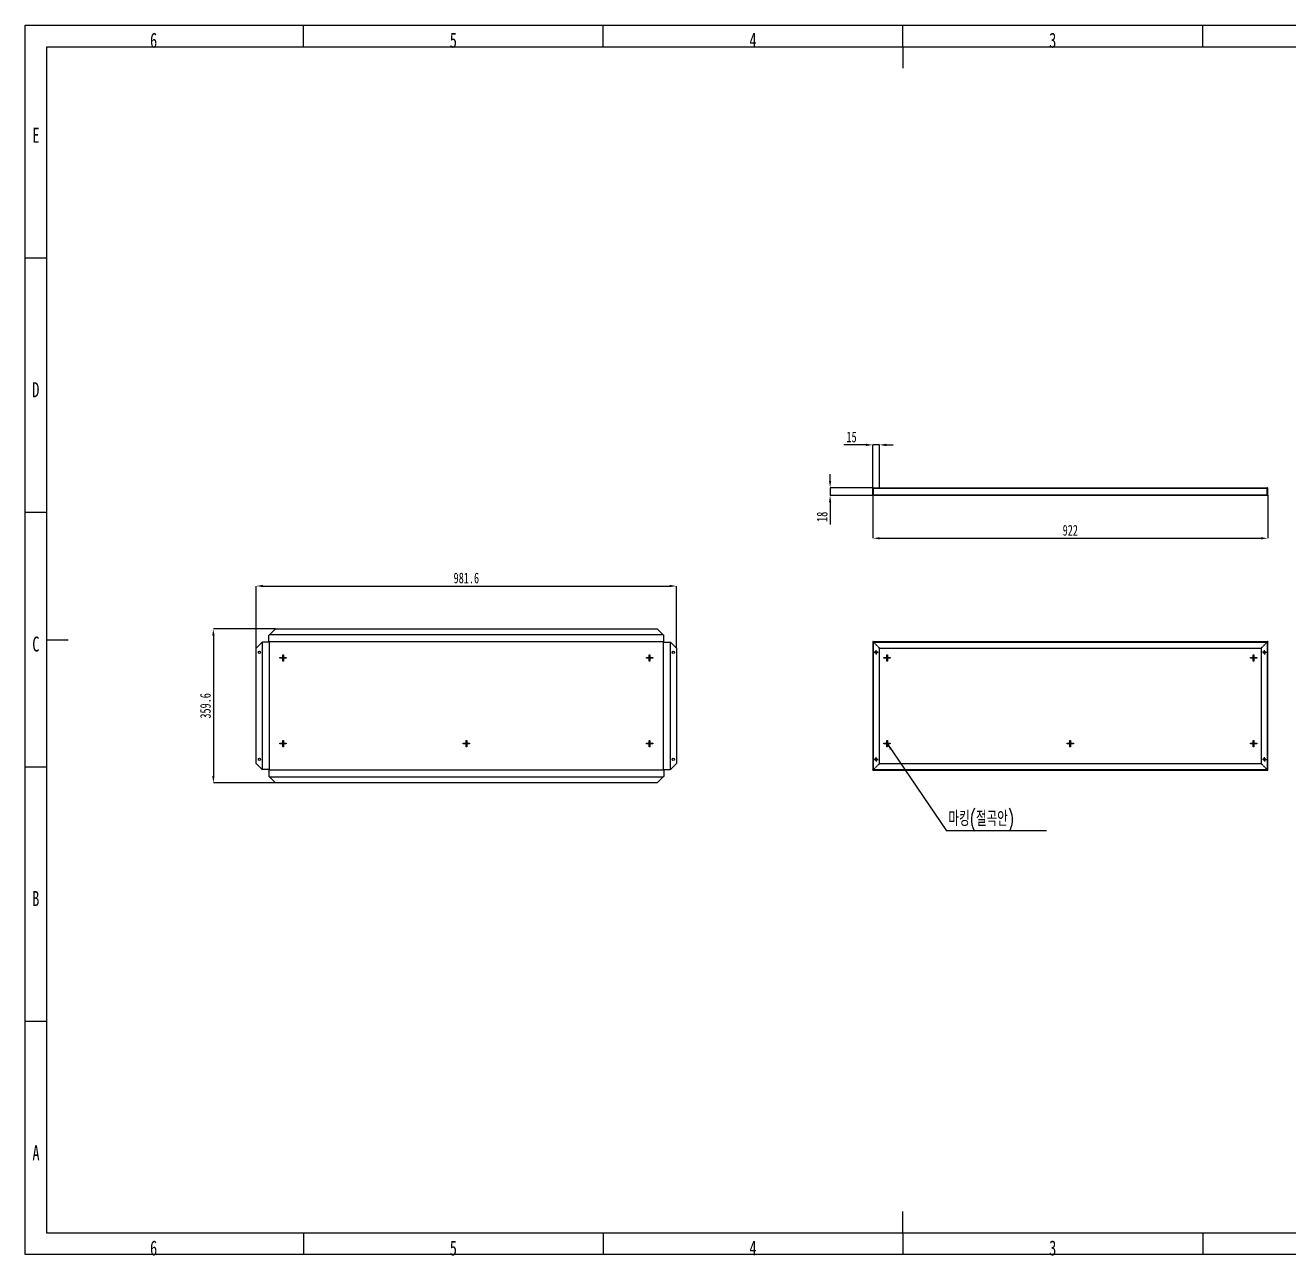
# Model space of a CAD drawing. Header units: millimetres. Extents: x 109 to 5041, y 147 to 3020.
# Drawn here: x 109 to 3059, y 147 to 3020 of the extents above; entities that cross this region are included whole.
import ezdxf

# ---------------------------------------------------------------- set-up
doc = ezdxf.new("R2010")
doc.units = ezdxf.units.MM
doc.linetypes.add('CENTERX2', pattern=[20.32, 12.7, -2.54, 2.54, -2.54])
doc.linetypes.add('HIDDEN', pattern=[1.905, 1.27, -0.635])
for name, color, linetype in [('SW_중심선', 1, 'CENTERX2'), ('SW_치수', 1, 'Continuous'), ('SW_테두리', 7, 'Continuous'), ('굽힘선아래로', 1, 'HIDDEN'), ('숨은선', 2, 'HIDDEN')]:
    doc.layers.add(name, color=color, linetype=linetype)
doc.layers.add('외형선', color=7, linetype='Continuous', lineweight=25)
doc.styles.add('SLDTEXTSTYLE1', font='TXT', dxfattribs={"width": 0.7})
doc.styles.add('SLDTEXTSTYLE4', font='TXT', dxfattribs={"width": 0.7, "bigfont": 'bigfont'})
doc.styles.get("Standard").update_dxf_attribs({"font": 'arial.ttf'})
doc.dimstyles.new('SLDDIMSTYLE0', dxfattribs={"dimtxt": 0.18, "dimasz": 16, "dimexe": 0, "dimexo": 0.0625, "dimgap": 0, "dimtad": 0, "dimtih": 1, "dimtoh": 1, "dimdec": 0, "dimrnd": 1e-09, "dimzin": 0, "dimdsep": 46, "dimtxsty": 'Standard', "dimsah": 1, "dimcen": 0.09, "dimadec": 0, "dimazin": 0, "dimtfac": 16, "dimtdec": 0, "dimtofl": 0, "dimtmove": 0, "dimatfit": 3, "dimfxl": 1, "dimfrac": 2, "dimtolj": 1, "dimtzin": 0, "dimarcsym": 0})
doc.dimstyles.new('SLDDIMSTYLE1', dxfattribs={"dimtxt": 25, "dimasz": 16, "dimexe": 0, "dimexo": 0.0625, "dimgap": 6.25, "dimtad": 1, "dimdec": 1, "dimrnd": 1e-09, "dimzin": 12, "dimdsep": 46, "dimtxsty": 'SLDTEXTSTYLE1', "dimsah": 1, "dimcen": 0.09, "dimadec": 0, "dimazin": 3, "dimtfac": 1, "dimtdec": 1, "dimtofl": 0, "dimtmove": 0, "dimatfit": 3, "dimfxl": 1, "dimfrac": 2, "dimtolj": 1, "dimtzin": 12, "dimarcsym": 0})
doc.dimstyles.new('SLDDIMSTYLE2', dxfattribs={"dimtxt": 25, "dimasz": 16, "dimexe": 0, "dimexo": 0.0625, "dimgap": 6.25, "dimtad": 1, "dimdec": 1, "dimrnd": 1e-09, "dimzin": 12, "dimdsep": 46, "dimtxsty": 'SLDTEXTSTYLE1', "dimsah": 1, "dimcen": 0.09, "dimadec": 0, "dimazin": 3, "dimtfac": 1, "dimtdec": 1, "dimtmove": 0, "dimatfit": 0, "dimfxl": 1, "dimfrac": 2, "dimtolj": 1, "dimtzin": 12, "dimarcsym": 0})

# ---------------------------------------------------------------- blocks, each defined once
blk = doc.blocks.new('2511210259SW_NOTE_0')
at = {"layer": 'SW_치수', "color": 0}
blk.add_line((233.2, 0), (0, 0), dxfattribs=at)
at = {"layer": 'SW_치수', "color": 0, "insert": (4.3, 45.8), "char_height": 35, "attachment_point": 1, "style": 'SLDTEXTSTYLE4'}
blk.add_mtext('마킹(절곡안)', dxfattribs=at)
blk = doc.blocks.new('2511210259SW_CENTERMARKSYMBOL_0')
at = {"layer": 'SW_중심선', "color": 0}
for p, q in [((-2.5, 0), (-5, 0)), ((0, 0), (-2.5, 0)), ((0, 2.5), (0, 5)), ((0, 0), (0, 2.5)), ((0, 0), (0, -2.5)), ((0, 0), (2.5, 0)), ((2.5, 0), (5, 0)), ((0, -2.5), (0, -5))]:
    blk.add_line(p, q, dxfattribs=at)
blk = doc.blocks.new('2511210259SW_CENTERMARKSYMBOL_1')
at = {"layer": 'SW_중심선', "color": 0}
for p, q in [((-2.5, 0), (-5, 0)), ((0, 0), (-2.5, 0)), ((0, 2.5), (0, 5)), ((0, 0), (0, 2.5)), ((0, 0), (0, -2.5)), ((0, 0), (2.5, 0)), ((2.5, 0), (5, 0)), ((0, -2.5), (0, -5))]:
    blk.add_line(p, q, dxfattribs=at)
blk = doc.blocks.new('2511210259SW_CENTERMARKSYMBOL_2')
at = {"layer": 'SW_중심선', "color": 0}
for p, q in [((-2.5, 0), (-5, 0)), ((0, 0), (-2.5, 0)), ((0, 2.5), (0, 5)), ((0, 0), (0, 2.5)), ((0, 0), (0, -2.5)), ((0, 0), (2.5, 0)), ((2.5, 0), (5, 0)), ((0, -2.5), (0, -5))]:
    blk.add_line(p, q, dxfattribs=at)
blk = doc.blocks.new('2511210259SW_CENTERMARKSYMBOL_3')
at = {"layer": 'SW_중심선', "color": 0}
for p, q in [((-2.5, 0), (-5, 0)), ((0, 0), (-2.5, 0)), ((0, 2.5), (0, 5)), ((0, 0), (0, 2.5)), ((0, 0), (0, -2.5)), ((0, 0), (2.5, 0)), ((2.5, 0), (5, 0)), ((0, -2.5), (0, -5))]:
    blk.add_line(p, q, dxfattribs=at)
blk = doc.blocks.new('*D19')
at = {"layer": 'Defpoints', "color": 0}
for p in [(2088.3, 1923.1), (3010.3, 1923.1), (3010.3, 1822)]:
    blk.add_point(p, dxfattribs=at)
at = {"layer": 'SW_치수', "color": 0, "lineweight": -2}
for p, q in [((2088.3, 1923), (2088.3, 1822)), ((3010.3, 1923), (3010.3, 1822)), ((2104.3, 1822), (2994.3, 1822))]:
    blk.add_line(p, q, dxfattribs=at)
at = {"layer": 'SW_치수', "color": 0}
for points in [[(2104.3, 1824.7), (2104.3, 1819.3), (2088.3, 1822)], [(2994.3, 1824.7), (2994.3, 1819.3), (3010.3, 1822)]]:
    blk.add_solid(points, dxfattribs=at)
at = {"layer": 'SW_치수', "color": 0, "insert": (2549.3, 1853.2), "char_height": 25, "attachment_point": 2, "style": 'SLDTEXTSTYLE1'}
blk.add_mtext('\\A1;922', dxfattribs=at)
blk = doc.blocks.new('*D20')
at = {"layer": 'Defpoints', "color": 0}
for p in [(1988.3, 1940), (2089.4, 1940), (2089.4, 1922)]:
    blk.add_point(p, dxfattribs=at)
at = {"layer": 'SW_치수', "color": 0, "lineweight": -2}
for p, q in [((1988.3, 1956), (1988.3, 1972)), ((2089.4, 1940), (1988.3, 1940)), ((1988.3, 1940), (1988.3, 1922)), ((2089.4, 1922), (1988.3, 1922)), ((1988.3, 1906), (1988.3, 1854.2))]:
    blk.add_line(p, q, dxfattribs=at)
at = {"layer": 'SW_치수', "color": 0}
for points in [[(1985.6, 1956), (1991, 1956), (1988.3, 1940)], [(1985.6, 1906), (1991, 1906), (1988.3, 1922)]]:
    blk.add_solid(points, dxfattribs=at)
at = {"layer": 'SW_치수', "color": 0, "insert": (1957.1, 1872.1), "char_height": 25, "attachment_point": 2, "rotation": 90, "style": 'SLDTEXTSTYLE1'}
blk.add_mtext('\\A1;18', dxfattribs=at)
blk = doc.blocks.new('*D21')
at = {"layer": 'Defpoints', "color": 0}
for p in [(2103.3, 2040), (2088.3, 1938.9), (2103.3, 1940)]:
    blk.add_point(p, dxfattribs=at)
at = {"layer": 'SW_치수', "color": 0, "lineweight": -2}
for p, q in [((2072.3, 2040), (2020.5, 2040)), ((2088.3, 1939), (2088.3, 2040)), ((2103.3, 2040), (2088.3, 2040)), ((2103.3, 1940.1), (2103.3, 2040)), ((2119.3, 2040), (2135.3, 2040))]:
    blk.add_line(p, q, dxfattribs=at)
at = {"layer": 'SW_치수', "color": 0}
for points in [[(2072.3, 2042.7), (2072.3, 2037.3), (2088.3, 2040)], [(2119.3, 2042.7), (2119.3, 2037.3), (2103.3, 2040)]]:
    blk.add_solid(points, dxfattribs=at)
at = {"layer": 'SW_치수', "color": 0, "insert": (2038.4, 2071.2), "char_height": 25, "attachment_point": 2, "style": 'SLDTEXTSTYLE1'}
blk.add_mtext('\\A1;15', dxfattribs=at)
blk = doc.blocks.new('*D17')
at = {"layer": 'Defpoints', "color": 0}
for p in [(1629.5, 1710.5), (647.9, 1565.6), (1629.5, 1565.6)]:
    blk.add_point(p, dxfattribs=at)
at = {"layer": 'SW_치수', "color": 0, "lineweight": -2}
for p, q in [((647.9, 1565.7), (647.9, 1710.5)), ((663.9, 1710.5), (1613.5, 1710.5)), ((1629.5, 1565.7), (1629.5, 1710.5))]:
    blk.add_line(p, q, dxfattribs=at)
at = {"layer": 'SW_치수', "color": 0}
for points in [[(663.9, 1713.2), (663.9, 1707.8), (647.9, 1710.5)], [(1613.5, 1713.2), (1613.5, 1707.8), (1629.5, 1710.5)]]:
    blk.add_solid(points, dxfattribs=at)
at = {"layer": 'SW_치수', "color": 0, "insert": (1138.7, 1741.8), "char_height": 25, "attachment_point": 2, "style": 'SLDTEXTSTYLE1'}
blk.add_mtext('\\A1;981.6', dxfattribs=at)
blk = doc.blocks.new('*D18')
at = {"layer": 'Defpoints', "color": 0}
for p in [(692.8, 1610.5), (547.9, 1250.9), (692.8, 1250.9)]:
    blk.add_point(p, dxfattribs=at)
at = {"layer": 'SW_치수', "color": 0, "lineweight": -2}
for p, q in [((692.7, 1610.5), (547.9, 1610.5)), ((547.9, 1594.5), (547.9, 1266.9)), ((692.7, 1250.9), (547.9, 1250.9))]:
    blk.add_line(p, q, dxfattribs=at)
at = {"layer": 'SW_치수', "color": 0}
for points in [[(545.2, 1594.5), (550.6, 1594.5), (547.9, 1610.5)], [(545.2, 1266.9), (550.6, 1266.9), (547.9, 1250.9)]]:
    blk.add_solid(points, dxfattribs=at)
at = {"layer": 'SW_치수', "color": 0, "insert": (516.7, 1430.7), "char_height": 25, "attachment_point": 2, "rotation": 90, "style": 'SLDTEXTSTYLE1'}
blk.add_mtext('\\A1;359.6', dxfattribs=at)

msp = doc.modelspace()

# ---------------------------------------------------------------- linework, layer by layer
at = {"color": 7, "linetype": 'Continuous'}
for p, q in [((703.23, 1541.96), (703.23, 1543.46)), ((703.23, 1543.46), (709.96, 1543.46)), ((709.96, 1541.96), (703.23, 1541.96)), ((709.96, 1543.46), (709.96, 1550.2)), ((709.96, 1550.2), (711.46, 1550.2)), ((709.96, 1535.23), (709.96, 1541.96)), ((711.46, 1535.23), (709.96, 1535.23)), ((711.46, 1550.2), (711.46, 1543.46)), ((711.46, 1543.46), (718.2, 1543.46)), ((718.2, 1541.96), (711.46, 1541.96)), ((711.46, 1541.96), (711.46, 1535.23)), ((718.2, 1543.46), (718.2, 1541.96)), ((1559.23, 1541.96), (1559.23, 1543.46)), ((1559.23, 1543.46), (1565.96, 1543.46)), ((1565.96, 1541.96), (1559.23, 1541.96)), ((1565.96, 1543.46), (1565.96, 1550.2)), ((1565.96, 1550.2), (1567.46, 1550.2)), ((1565.96, 1535.23), (1565.96, 1541.96)), ((1567.46, 1535.23), (1565.96, 1535.23)), ((1567.46, 1550.2), (1567.46, 1543.46)), ((1567.46, 1543.46), (1574.2, 1543.46)), ((1574.2, 1541.96), (1567.46, 1541.96)), ((1567.46, 1541.96), (1567.46, 1535.23)), ((1574.2, 1543.46), (1574.2, 1541.96)), ((2113.83, 1541.96), (2113.83, 1543.46)), ((2113.83, 1543.46), (2120.56, 1543.46)), ((2120.56, 1541.96), (2113.83, 1541.96)), ((2120.56, 1543.46), (2120.56, 1550.2)), ((2120.56, 1550.2), (2122.06, 1550.2)), ((2120.56, 1535.23), (2120.56, 1541.96)), ((2122.06, 1535.23), (2120.56, 1535.23)), ((2122.06, 1550.2), (2122.06, 1543.46)), ((2122.06, 1543.46), (2128.8, 1543.46)), ((2128.8, 1541.96), (2122.06, 1541.96)), ((2122.06, 1541.96), (2122.06, 1535.23)), ((2128.8, 1543.46), (2128.8, 1541.96)), ((2969.83, 1541.96), (2969.83, 1543.46)), ((2969.83, 1543.46), (2976.56, 1543.46)), ((2976.56, 1541.96), (2969.83, 1541.96)), ((2976.56, 1543.46), (2976.56, 1550.2)), ((2976.56, 1550.2), (2978.06, 1550.2)), ((2976.56, 1535.23), (2976.56, 1541.96)), ((2978.06, 1535.23), (2976.56, 1535.23)), ((2978.06, 1550.2), (2978.06, 1543.46)), ((2978.06, 1543.46), (2984.8, 1543.46)), ((2984.8, 1541.96), (2978.06, 1541.96)), ((2978.06, 1541.96), (2978.06, 1535.23)), ((2984.8, 1543.46), (2984.8, 1541.96)), ((703.23, 1341.96), (703.23, 1343.46)), ((703.23, 1343.46), (709.96, 1343.46)), ((709.96, 1341.96), (703.23, 1341.96)), ((709.96, 1343.46), (709.96, 1350.2)), ((709.96, 1350.2), (711.46, 1350.2)), ((709.96, 1335.23), (709.96, 1341.96)), ((711.46, 1335.23), (709.96, 1335.23)), ((711.46, 1350.2), (711.46, 1343.46)), ((711.46, 1343.46), (718.2, 1343.46)), ((718.2, 1341.96), (711.46, 1341.96)), ((711.46, 1341.96), (711.46, 1335.23)), ((718.2, 1343.46), (718.2, 1341.96)), ((1131.23, 1341.96), (1131.23, 1343.46)), ((1131.23, 1343.46), (1137.96, 1343.46)), ((1137.96, 1341.96), (1131.23, 1341.96)), ((1137.96, 1343.46), (1137.96, 1350.2)), ((1137.96, 1350.2), (1139.46, 1350.2)), ((1137.96, 1335.23), (1137.96, 1341.96)), ((1139.46, 1335.23), (1137.96, 1335.23)), ((1139.46, 1350.2), (1139.46, 1343.46)), ((1139.46, 1343.46), (1146.2, 1343.46)), ((1146.2, 1341.96), (1139.46, 1341.96)), ((1139.46, 1341.96), (1139.46, 1335.23)), ((1146.2, 1343.46), (1146.2, 1341.96)), ((1559.23, 1341.96), (1559.23, 1343.46)), ((1559.23, 1343.46), (1565.96, 1343.46)), ((1565.96, 1341.96), (1559.23, 1341.96)), ((1565.96, 1343.46), (1565.96, 1350.2)), ((1565.96, 1350.2), (1567.46, 1350.2)), ((1565.96, 1335.23), (1565.96, 1341.96)), ((1567.46, 1335.23), (1565.96, 1335.23)), ((1567.46, 1350.2), (1567.46, 1343.46)), ((1567.46, 1343.46), (1574.2, 1343.46)), ((1574.2, 1341.96), (1567.46, 1341.96)), ((1567.46, 1341.96), (1567.46, 1335.23)), ((1574.2, 1343.46), (1574.2, 1341.96)), ((2113.83, 1341.96), (2113.83, 1343.46)), ((2113.83, 1343.46), (2120.56, 1343.46)), ((2120.56, 1341.96), (2113.83, 1341.96)), ((2120.56, 1343.46), (2120.56, 1350.2)), ((2120.56, 1350.2), (2122.06, 1350.2)), ((2120.56, 1335.23), (2120.56, 1341.96)), ((2122.06, 1335.23), (2120.56, 1335.23)), ((2122.06, 1350.2), (2122.06, 1343.46)), ((2122.06, 1343.46), (2128.8, 1343.46)), ((2128.8, 1341.96), (2122.06, 1341.96)), ((2122.06, 1341.96), (2122.06, 1335.23)), ((2128.8, 1343.46), (2128.8, 1341.96)), ((2541.83, 1341.96), (2541.83, 1343.46)), ((2541.83, 1343.46), (2548.56, 1343.46)), ((2548.56, 1341.96), (2541.83, 1341.96)), ((2548.56, 1343.46), (2548.56, 1350.2)), ((2548.56, 1350.2), (2550.06, 1350.2)), ((2548.56, 1335.23), (2548.56, 1341.96)), ((2550.06, 1335.23), (2548.56, 1335.23)), ((2550.06, 1350.2), (2550.06, 1343.46)), ((2550.06, 1343.46), (2556.8, 1343.46)), ((2556.8, 1341.96), (2550.06, 1341.96)), ((2550.06, 1341.96), (2550.06, 1335.23)), ((2556.8, 1343.46), (2556.8, 1341.96)), ((2969.83, 1341.96), (2969.83, 1343.46)), ((2969.83, 1343.46), (2976.56, 1343.46)), ((2976.56, 1341.96), (2969.83, 1341.96)), ((2976.56, 1343.46), (2976.56, 1350.2)), ((2976.56, 1350.2), (2978.06, 1350.2)), ((2976.56, 1335.23), (2976.56, 1341.96)), ((2978.06, 1335.23), (2976.56, 1335.23)), ((2978.06, 1350.2), (2978.06, 1343.46)), ((2978.06, 1343.46), (2984.8, 1343.46)), ((2984.8, 1341.96), (2978.06, 1341.96)), ((2978.06, 1341.96), (2978.06, 1335.23)), ((2984.8, 1343.46), (2984.8, 1341.96))]:
    msp.add_line(p, q, dxfattribs=at)
for p in [(710.71, 1542.71), (710.71, 1542.71), (1566.71, 1542.71), (1566.71, 1542.71), (2121.31, 1542.71), (2121.31, 1542.71), (2977.31, 1542.71), (2977.31, 1542.71), (710.71, 1342.71), (710.71, 1342.71), (1138.71, 1342.71), (1566.71, 1342.71), (1566.71, 1342.71), (2121.31, 1342.71), (2121.31, 1342.71), (2549.31, 1342.71), (2977.31, 1342.71), (2977.31, 1342.71)]:
    msp.add_point(p, dxfattribs=at)
at = {"layer": 'SW_테두리', "linetype": 'Continuous', "lineweight": 18}
for p, q in [((108.53, 149.8), (108.53, 3019.8)), ((108.53, 3019.8), (4208.53, 3019.8)), ((758.53, 2969.8), (758.53, 3019.8)), ((1458.53, 2969.8), (1458.53, 3019.8)), ((2158.53, 2969.8), (2158.53, 3019.8)), ((2858.53, 2969.8), (2858.53, 3019.8)), ((158.53, 199.8), (158.53, 2969.8)), ((158.53, 2969.8), (4158.53, 2969.8)), ((2158.53, 2969.81), (2158.53, 2919.79)), ((158.53, 2475.8), (108.53, 2475.8)), ((158.53, 1881.8), (108.53, 1881.8)), ((158.52, 1584.8), (208.54, 1584.8)), ((158.53, 1287.8), (108.53, 1287.8)), ((158.53, 693.8), (108.53, 693.8)), ((2158.53, 199.79), (2158.53, 249.81)), ((4158.53, 199.8), (158.53, 199.8)), ((758.53, 199.8), (758.53, 149.8)), ((1458.53, 199.8), (1458.53, 149.8)), ((2158.53, 199.8), (2158.53, 149.8)), ((2858.53, 199.8), (2858.53, 149.8)), ((4208.53, 149.8), (108.53, 149.8))]:
    msp.add_line(p, q, dxfattribs=at)
at = {"layer": '굽힘선아래로'}
for p, q in [((1599.13, 1596.31), (678.3, 1596.31)), ((662.11, 1579.58), (662.11, 1281.85)), ((1599.16, 1579.91), (678.26, 1579.91)), ((678.51, 1579.78), (678.51, 1281.81)), ((1598.91, 1281.65), (1598.91, 1579.61)), ((1615.31, 1281.85), (1615.31, 1579.58)), ((678.26, 1281.51), (1599.16, 1281.51)), ((678.3, 1265.11), (1599.13, 1265.11))]:
    msp.add_line(p, q, dxfattribs=at)
at = {"layer": '숨은선'}
for p, q in [((2088.31, 1938.89), (2089.31, 1938.89)), ((2089.31, 1923.09), (2089.31, 1938.89)), ((2089.41, 1939.99), (2089.41, 1938.99)), ((2089.41, 1938.99), (2089.49, 1938.99)), ((3009.21, 1922.99), (2089.41, 1922.99)), ((2089.41, 1921.99), (2089.41, 1922.99)), ((2089.49, 1939.99), (2089.49, 1938.99)), ((2089.49, 1938.99), (3009.14, 1938.99)), ((2093.31, 1939.99), (2093.31, 1938.99)), ((2098.31, 1938.99), (2098.31, 1939.99)), ((2103.31, 1939.99), (2103.31, 1938.99)), ((2103.39, 1939.99), (2103.39, 1938.99)), ((2995.24, 1939.99), (2995.24, 1938.99)), ((2995.31, 1939.99), (2995.31, 1938.99)), ((3000.31, 1939.99), (3000.31, 1938.99)), ((3005.31, 1938.99), (3005.31, 1939.99)), ((3009.14, 1939.99), (3009.14, 1938.99)), ((3009.21, 1938.99), (3009.14, 1938.99)), ((3009.21, 1939.99), (3009.21, 1938.99)), ((3009.21, 1921.99), (3009.21, 1922.99)), ((3010.31, 1938.89), (3009.31, 1938.89)), ((3009.31, 1923.09), (3009.31, 1938.89)), ((2088.31, 1579.71), (3010.31, 1579.71)), ((2089.31, 1281.81), (2089.31, 1579.61)), ((2089.41, 1579.54), (2103.31, 1565.64)), ((2089.49, 1579.61), (2103.39, 1565.71)), ((2103.31, 1295.78), (2103.31, 1565.64)), ((2103.39, 1565.71), (2995.24, 1565.71)), ((3009.14, 1579.61), (2995.24, 1565.71)), ((3009.21, 1579.54), (2995.31, 1565.64)), ((2995.31, 1565.64), (2995.31, 1295.78)), ((3009.31, 1579.61), (3009.31, 1281.81)), ((3010.31, 1281.71), (2088.31, 1281.71)), ((2089.41, 1281.88), (2103.31, 1295.78)), ((2089.49, 1281.81), (2103.39, 1295.71)), ((2995.24, 1295.71), (2103.39, 1295.71)), ((3009.14, 1281.81), (2995.24, 1295.71)), ((3009.21, 1281.88), (2995.31, 1295.78))]:
    msp.add_line(p, q, dxfattribs=at)
for centre in [(2095.81, 1555.71), (3002.81, 1555.71), (2095.81, 1305.71), (3002.81, 1305.71)]:
    msp.add_circle(centre, 2.5, dxfattribs=at)
for centre, start, end in [((2089.41, 1923.09), 180, 270), ((3009.21, 1923.09), 270, 0)]:
    msp.add_arc(centre, 0.1, start, end, dxfattribs=at)
for points in [[(2088.31, 1938.89), (2088.51, 1938.92), (2088.71, 1938.94), (2089.1, 1938.98), (2089.29, 1938.99), (2089.49, 1938.99)], [(2089.41, 1922.99), (2089.23, 1922.99), (2089.05, 1923), (2088.68, 1923.04), (2088.5, 1923.06), (2088.31, 1923.09)], [(2089.41, 1938.99), (2089.39, 1938.99), (2089.36, 1938.98), (2089.33, 1938.94), (2089.31, 1938.92), (2089.31, 1938.89)], [(3009.14, 1938.99), (3009.34, 1938.99), (3009.53, 1938.98), (3009.92, 1938.94), (3010.12, 1938.92), (3010.31, 1938.89)], [(3009.31, 1938.89), (3009.31, 1938.92), (3009.3, 1938.94), (3009.27, 1938.98), (3009.24, 1938.99), (3009.21, 1938.99)], [(3010.31, 1923.09), (3010.13, 1923.06), (3009.95, 1923.04), (3009.58, 1923), (3009.4, 1922.99), (3009.21, 1922.99)]]:
    msp.add_open_spline(points, degree=3, knots=[0, 0, 0, 0, 0.5, 0.5, 1, 1, 1, 1], dxfattribs=at)
at = {"layer": '외형선'}
for p, q in [((2088.31, 1923.09), (2088.31, 1938.89)), ((2089.41, 1939.99), (2089.49, 1939.99)), ((3009.21, 1921.99), (2089.41, 1921.99)), ((2089.49, 1939.99), (3009.14, 1939.99)), ((3009.21, 1939.99), (3009.14, 1939.99)), ((3010.31, 1923.09), (3010.31, 1938.89)), ((677.71, 1596.01), (678.88, 1596.61)), ((677.71, 1579.61), (677.71, 1596.01)), ((678.88, 1596.61), (692.78, 1610.51)), ((692.78, 1610.51), (1584.64, 1610.51)), ((1598.54, 1596.61), (1584.64, 1610.51)), ((1598.54, 1596.61), (1599.71, 1596.01)), ((1599.71, 1580.21), (1599.71, 1596.01)), ((661.81, 1579.54), (647.91, 1565.64)), ((647.91, 1295.78), (647.91, 1565.64)), ((661.81, 1579.54), (662.41, 1579.61)), ((677.71, 1579.61), (662.41, 1579.61)), ((1599.71, 1580.21), (1598.61, 1579.61)), ((1598.61, 1579.61), (1615.01, 1579.61)), ((1615.01, 1579.61), (1615.61, 1579.54)), ((1615.61, 1579.54), (1629.51, 1565.64)), ((1629.51, 1565.64), (1629.51, 1295.78)), ((2088.31, 1580.71), (3010.31, 1580.71)), ((2088.31, 1580.71), (2088.31, 1579.71)), ((2088.31, 1579.61), (2088.31, 1281.81)), ((2088.31, 1579.61), (2089.41, 1579.61)), ((3009.21, 1579.61), (3010.31, 1579.61)), ((3010.31, 1580.71), (3010.31, 1579.71)), ((3010.31, 1281.81), (3010.31, 1579.61)), ((661.81, 1281.88), (647.91, 1295.78)), ((662.41, 1281.81), (661.81, 1281.88)), ((678.81, 1281.81), (662.41, 1281.81)), ((677.71, 1281.21), (678.81, 1281.81)), ((677.71, 1281.21), (677.71, 1265.41)), ((1599.71, 1281.81), (1615.01, 1281.81)), ((1599.71, 1281.81), (1599.71, 1265.41)), ((1615.61, 1281.88), (1615.01, 1281.81)), ((1615.61, 1281.88), (1629.51, 1295.78)), ((2089.41, 1281.81), (2088.31, 1281.81)), ((2088.31, 1280.71), (2088.31, 1281.71)), ((2088.31, 1280.71), (3010.31, 1280.71)), ((3010.31, 1281.81), (3009.21, 1281.81)), ((3010.31, 1280.71), (3010.31, 1281.71)), ((678.88, 1264.81), (677.71, 1265.41)), ((678.88, 1264.81), (692.78, 1250.91)), ((1584.64, 1250.91), (692.78, 1250.91)), ((1598.54, 1264.81), (1584.64, 1250.91)), ((1599.71, 1265.41), (1598.54, 1264.81))]:
    msp.add_line(p, q, dxfattribs=at)
for centre in [(655.41, 1555.71), (1622.01, 1555.71), (655.41, 1305.71), (1622.01, 1305.71)]:
    msp.add_circle(centre, 2.5, dxfattribs=at)
for centre, start, end in [((2089.41, 1923.09), 180, 270), ((3009.21, 1923.09), 270, 360)]:
    msp.add_arc(centre, 1.1, start, end, dxfattribs=at)
for points, knots in [([(2088.31, 1938.89), (2088.41, 1939.03), (2088.51, 1939.18), (2088.71, 1939.44), (2088.8, 1939.57), (2089, 1939.77), (2089.1, 1939.85), (2089.29, 1939.96), (2089.39, 1939.99), (2089.49, 1939.99)], [0, 0, 0, 0, 0.25, 0.25, 0.5, 0.5, 0.75, 0.75, 1, 1, 1, 1]), ([(2089.41, 1939.99), (2089.27, 1939.99), (2089.13, 1939.96), (2088.86, 1939.85), (2088.74, 1939.77), (2088.54, 1939.57), (2088.45, 1939.44), (2088.34, 1939.18), (2088.31, 1939.03), (2088.31, 1938.89)], [0, 0, 0, 0, 0.25, 0.25, 0.5, 0.5, 0.75, 0.75, 1, 1, 1, 1]), ([(2089.41, 1921.99), (2089.32, 1921.99), (2089.23, 1922.02), (2089.05, 1922.13), (2088.96, 1922.21), (2088.77, 1922.41), (2088.68, 1922.54), (2088.5, 1922.8), (2088.41, 1922.95), (2088.31, 1923.09)], [0, 0, 0, 0, 0.25, 0.25, 0.5, 0.5, 0.75, 0.75, 1, 1, 1, 1]), ([(3009.14, 1939.99), (3009.24, 1939.99), (3009.34, 1939.96), (3009.53, 1939.85), (3009.63, 1939.77), (3009.83, 1939.57), (3009.92, 1939.44), (3010.12, 1939.18), (3010.22, 1939.03), (3010.31, 1938.89)], [0, 0, 0, 0, 0.25, 0.25, 0.5, 0.5, 0.75, 0.75, 1, 1, 1, 1]), ([(3010.31, 1938.89), (3010.31, 1939.03), (3010.29, 1939.18), (3010.18, 1939.44), (3010.09, 1939.57), (3009.89, 1939.77), (3009.77, 1939.85), (3009.5, 1939.96), (3009.36, 1939.99), (3009.21, 1939.99)], [0, 0, 0, 0, 0.25, 0.25, 0.5, 0.5, 0.75, 0.75, 1, 1, 1, 1]), ([(3010.31, 1923.09), (3010.13, 1922.8), (3009.95, 1922.52), (3009.67, 1922.21), (3009.58, 1922.13), (3009.4, 1922.02), (3009.31, 1921.99), (3009.21, 1921.99)], [0, 0, 0, 0, 0.5, 0.5, 0.75, 0.75, 1, 1, 1, 1]), ([(2089.41, 1579.61), (2089.32, 1579.76), (2089.23, 1579.9), (2089.05, 1580.17), (2088.96, 1580.29), (2088.77, 1580.49), (2088.68, 1580.57), (2088.5, 1580.68), (2088.41, 1580.71), (2088.31, 1580.71)], [0, 0, 0, 0, 0.25, 0.25, 0.5, 0.5, 0.75, 0.75, 1, 1, 1, 1]), ([(2089.41, 1579.61), (2089.23, 1579.64), (2089.05, 1579.67), (2088.68, 1579.7), (2088.5, 1579.71), (2088.31, 1579.71)], [0, 0, 0, 0, 0.5, 0.5, 1, 1, 1, 1]), ([(3010.31, 1580.71), (3010.13, 1580.71), (3009.95, 1580.6), (3009.67, 1580.29), (3009.58, 1580.17), (3009.4, 1579.9), (3009.31, 1579.76), (3009.21, 1579.61)], [0, 0, 0, 0, 0.5, 0.5, 0.75, 0.75, 1, 1, 1, 1]), ([(3010.31, 1579.71), (3010.13, 1579.71), (3009.95, 1579.7), (3009.58, 1579.67), (3009.4, 1579.64), (3009.21, 1579.61)], [0, 0, 0, 0, 0.5, 0.5, 1, 1, 1, 1]), ([(2088.31, 1280.71), (2088.41, 1280.71), (2088.5, 1280.74), (2088.68, 1280.85), (2088.77, 1280.93), (2088.96, 1281.14), (2089.05, 1281.26), (2089.23, 1281.53), (2089.32, 1281.67), (2089.41, 1281.81)], [0, 0, 0, 0, 0.25, 0.25, 0.5, 0.5, 0.75, 0.75, 1, 1, 1, 1]), ([(2088.31, 1281.71), (2088.5, 1281.71), (2088.68, 1281.72), (2089.05, 1281.76), (2089.23, 1281.79), (2089.41, 1281.81)], [0, 0, 0, 0, 0.5, 0.5, 1, 1, 1, 1]), ([(3009.21, 1281.81), (3009.4, 1281.79), (3009.58, 1281.76), (3009.95, 1281.72), (3010.13, 1281.71), (3010.31, 1281.71)], [0, 0, 0, 0, 0.5, 0.5, 1, 1, 1, 1]), ([(3009.21, 1281.81), (3009.4, 1281.52), (3009.58, 1281.24), (3009.86, 1280.93), (3009.95, 1280.85), (3010.13, 1280.74), (3010.22, 1280.71), (3010.31, 1280.71)], [0, 0, 0, 0, 0.5, 0.5, 0.75, 0.75, 1, 1, 1, 1])]:
    msp.add_open_spline(points, degree=3, knots=knots, dxfattribs=at)

# ---------------------------------------------------------------- block references
at = {"layer": 'SW_중심선'}
for name, p in [('2511210259SW_CENTERMARKSYMBOL_0', (2095.81, 1555.71)), ('2511210259SW_CENTERMARKSYMBOL_3', (3002.81, 1555.71)), ('2511210259SW_CENTERMARKSYMBOL_2', (2095.81, 1305.71)), ('2511210259SW_CENTERMARKSYMBOL_1', (3002.81, 1305.71))]:
    msp.add_blockref(name, p, dxfattribs=at)
at = {"layer": 'SW_치수'}
msp.add_blockref('2511210259SW_NOTE_0', (2260.38, 1139.12), dxfattribs=at)

# ---------------------------------------------------------------- texts
at = {"layer": 'SW_테두리', "char_height": 35, "attachment_point": 2, "style": 'SLDTEXTSTYLE1'}
for s, insert in [('6', (408.31, 3002.41)), ('5', (1108.31, 3002.41)), ('4', (1808.21, 3002.41)), ('3', (2508.31, 3002.41)), ('E', (133.31, 2780.41)), ('D', (133.21, 2186.41)), ('C', (133.31, 1592.41)), ('B', (133.21, 998.41)), ('A', (133.64, 404.41)), ('6', (408.31, 182.41)), ('5', (1108.31, 182.41)), ('4', (1808.21, 182.41)), ('3', (2508.31, 182.41))]:
    msp.add_mtext(s, dxfattribs=dict(at, insert=insert))

# ---------------------------------------------------------------- dimensions: what is measured, and where the dimension line sits
at = {"layer": 'SW_치수'}
for base, p1, p2, dimstyle, picture, middle in [((2103.31, 2039.99), (2088.31, 1938.89), (2103.31, 1939.99), 'SLDDIMSTYLE2', '*D21', (2038.4, 2039.99)), ((3010.31, 1821.99), (2088.31, 1923.09), (3010.31, 1923.09), 'SLDDIMSTYLE1', '*D19', (2549.31, 1821.99)), ((1629.51, 1710.51), (647.91, 1565.64), (1629.51, 1565.64), 'SLDDIMSTYLE1', '*D17', (1138.71, 1710.51))]:
    dim = msp.add_linear_dim(base=base, p1=p1, p2=p2, dimstyle=dimstyle, dxfattribs=at)
    dim.commit()
    dim.dimension.update_dxf_attribs({"geometry": picture, "text_midpoint": middle, "dimtype": 160})
for base, p1, p2, dimstyle, picture, middle in [((1988.31, 1939.99), (2089.41, 1921.99), (2089.41, 1939.99), 'SLDDIMSTYLE2', '*D20', (1988.31, 1872.07)), ((547.91, 1250.91), (692.78, 1610.51), (692.78, 1250.91), 'SLDDIMSTYLE1', '*D18', (547.91, 1430.71))]:
    dim = msp.add_linear_dim(base=base, p1=p1, p2=p2, angle=90, dimstyle=dimstyle, dxfattribs=at)
    dim.commit()
    dim.dimension.update_dxf_attribs({"geometry": picture, "text_midpoint": middle, "dimtype": 160})

# ---------------------------------------------------------------- leaders
msp.add_leader([(2121.31, 1342.71), (2260.38, 1139.12)], dimstyle='SLDDIMSTYLE0', dxfattribs=at)

doc.saveas('drawing.dxf')
